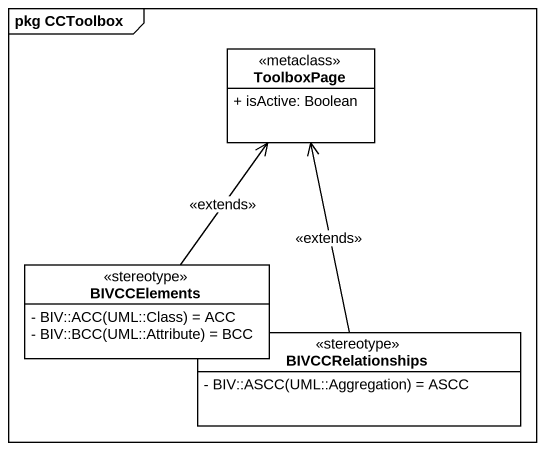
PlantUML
@startuml
mainframe pkg CCToolbox
hide circle
hide empty members
skinparam classAttributeIconSize 0
class ToolboxPage <<metaclass>> {
  + isActive: Boolean
}
class BIVCCElements <<stereotype>> {
  {field} - BIV::ACC(UML::Class) = ACC
  {field} - BIV::BCC(UML::Attribute) = BCC
}
class BIVCCRelationships <<stereotype>> {
  {field} - BIV::ASCC(UML::Aggregation) = ASCC
}
BIVCCElements -up-> ToolboxPage : <<extends>>
BIVCCRelationships -up-> ToolboxPage : <<extends>>
@enduml
